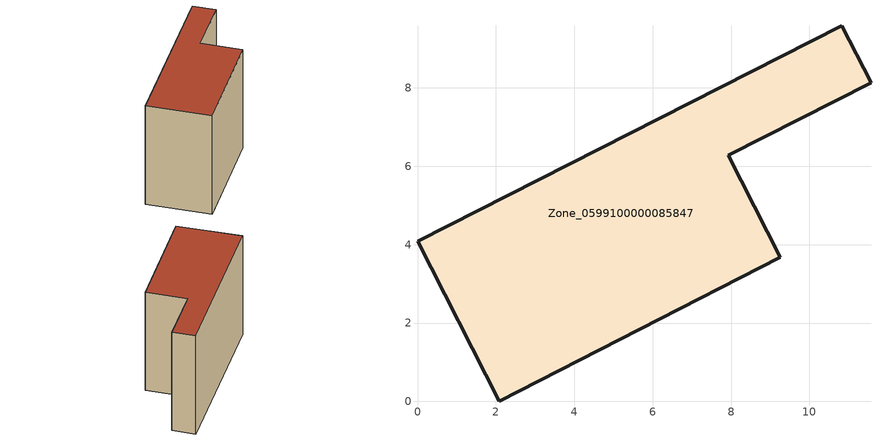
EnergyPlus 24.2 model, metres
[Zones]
Zone_0599100000085847
 floor ground (C_G): 0,4.09 10.83,9.59 11.57,8.13 7.93,6.28 9.25,3.68 2.09,0 z0
 wall outside (C_F): 2.09,0 9.25,3.68 7.93,6.28 11.57,8.13 10.83,9.59 0,4.09 2.09,0 z0:7.93
 roof outside (C_R): 10.83,9.59 0,4.09 2.09,0 9.25,3.68 7.93,6.28 11.57,8.13 z7.93
[BUILDING]
Pand.0599100000085847: North Axis=0; Terrain=City; Loads Convergence Tolerance Value=0.04; Temperature Convergence Tolerance Value=0.4; Solar Distribution=FullExterior; Maximum Number of Warmup Days=25; Minimum Number of Warmup Days=1
[Site:Location]
Rotterdam.The.Hague.AP_ZH_NLD Design_Conditions: Latitude=51.96; Longitude=4.45; Time Zone=1; Elevation=-4.5
[SITE:GROUNDTEMPERATURE:BUILDINGSURFACE]
18, 18, 18, 18, 18, 18, 18, 18, 18, 18, 18, 18
[MATERIAL] Thermal Absorptance=0.9; Solar Absorptance=0.7; Visible Absorptance=0.7
Name | Roughness | Thickness | Conductivity | Density | Specific Heat
G.TI.1946 | MediumSmooth | 0.15 | 1 | 540 | 1210
F.TI.1946 | Rough | 0.3 | 0.857143 | 1920 | 840
R.TI.1946 | MediumRough | 0.2 | 0.1 | 1500 | 1000
[CONSTRUCTION]
C_G: G.TI.1946
C_F: F.TI.1946
C_R: R.TI.1946
[ZONE]
Zone_0599100000085847: Type=1; Multiplier=1; Ceiling Height=Autocalculate; Volume=Autocalculate; Floor Area=autocalculate; Part of Total Floor Area=Yes
[ZONEINFILTRATION:DESIGNFLOWRATE]
Infil_Zone_0599100000085847: Zone or ZoneList or Space or SpaceList=Zone_0599100000085847; Schedule=AlwaysOn; Design Flow Rate Calculation Method=Flow/Area; Flow Rate per Floor Area=0.003; Constant Term Coefficient=1; Temperature Term Coefficient=0; Velocity Term Coefficient=0; Velocity Squared Term Coefficient=0
[HVACTEMPLATE:ZONE:IDEALLOADSAIRSYSTEM]
Zone_0599100000085847: Maximum Heating Supply Air Temperature=50; Minimum Cooling Supply Air Temperature=13; Maximum Heating Supply Air Humidity Ratio=0.0156; Minimum Cooling Supply Air Humidity Ratio=0.0077; Heating Limit=NoLimit; Cooling Limit=NoLimit; Dehumidification Control Type=ConstantSensibleHeatRatio; Cooling Sensible Heat Ratio=0.7; Dehumidification Setpoint=60; Humidification Control Type=None; Humidification Setpoint=30; Outdoor Air Method=None; Outdoor Air Flow Rate per Person=0.00944; Outdoor Air Flow Rate per Zone Floor Area=0; Outdoor Air Flow Rate per Zone=0; Demand Controlled Ventilation Type=None; Outdoor Air Economizer Type=NoEconomizer; Heat Recovery Type=None; Sensible Heat Recovery Effectiveness=0.7; Latent Heat Recovery Effectiveness=0.65
[ZONECONTROL:THERMOSTAT]
ThermostatControl_Zone_0599100000085847: Zone or ZoneList=Zone_0599100000085847; Control Type Schedule=DualSetpointControlType; Control 1=Thermostat_Zone_0599100000085847; Temperature Difference Between Cutout And Setpoint=0
[THERMOSTATSETPOINT:DUALSETPOINT]
Thermostat_Zone_0599100000085847: Heating Setpoint Temperature Schedule=HeatingSetpoint_Zone_0599100000085847; Cooling Setpoint Temperature Schedule=CoolingSetpoint_Zone_0599100000085847
[SCHEDULE:COMPACT]
HeatingSetpoint_Zone_0599100000085847: Through: 12/31, For: AllDays, Until: 24:00, 21
CoolingSetpoint_Zone_0599100000085847: Through: 12/31, For: AllDays, Until: 24:00, 24
DualSetpointControlType: Through: 12/31, For: AllDays, Until: 24:00, 4
AlwaysOn: Through: 12/31, For: AllDays, Until: 24:00, 1
